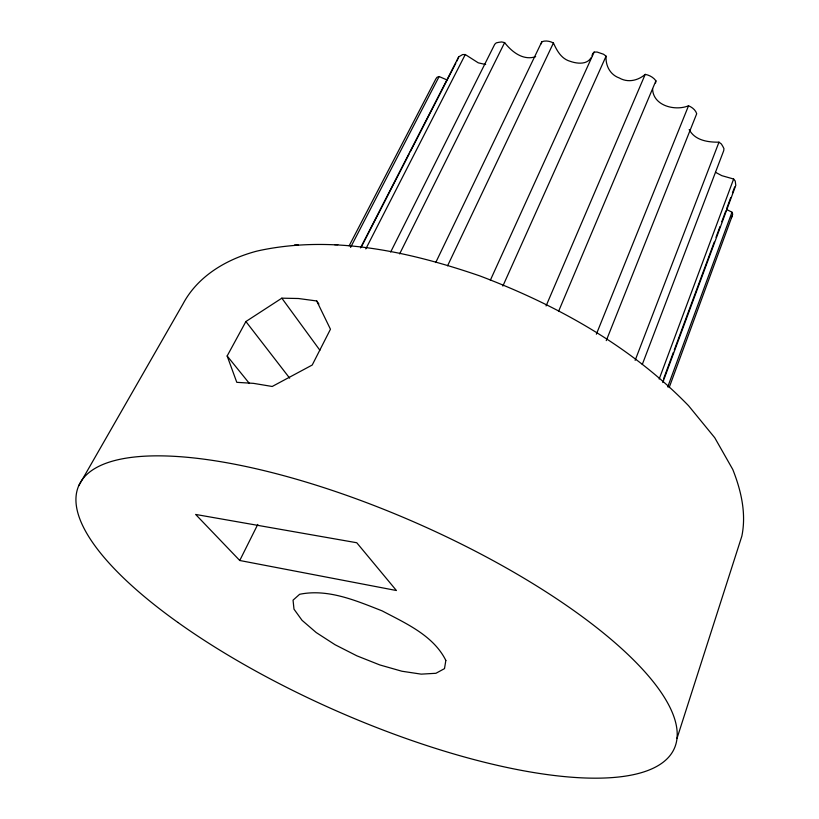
<?xml version="1.0" encoding="UTF-8"?>
<svg xmlns="http://www.w3.org/2000/svg" width="819" height="819" viewBox="0 0 819 819"><rect width="100%" height="100%" fill="white"/><g stroke="black" fill="none" stroke-linecap="round" stroke-linejoin="round"><path stroke-width="1.23" d="M652.6 88.718C652.866 105.764 675.112 111.333 688.533 105.784C692.055 107.217 695.628 109.971 696.703 113.749L606.255 340.632M655.579 82.985L655.917 80.825C653.47 77.365 649.344 75.113 645.218 74.375C638.144 80.508 628.05 83.036 619.297 77.979C609.899 74.642 605.446 65.377 606.07 56.173L603.562 54.249L597.071 52.037L594.154 52.099L592.608 53.706L592.045 55.784M541.277 43.827L541.83 41.759C545.526 40.244 549.979 41.165 553.439 42.977C556.91 50.635 561.291 58.855 570.249 61.333C576.934 63.708 586.895 64.896 591.083 57.729M669.164 387.582L732.135 216.042L732.698 214.189L731.981 212.213L726.832 209.592M676.985 738.441L741.84 536.179C746.488 513.574 741.154 490.53 732.77 469.461L714.741 437.725L688.554 405.712C630.794 346.181 556.807 305.016 479.75 275.88C409.92 251.904 334.152 235.002 260.544 250.297L256.552 251.198C226.709 259.121 197.778 275.983 182.934 304.054L78.737 485.759M485.677 64.527L478.255 62.828L465.274 54.535L462.622 54.566L458.722 56.859L456.941 61.005M667.731 386.926L731.981 212.213M662.776 382.524L735.79 185.36L735.227 181.03L733.629 179.023L721.856 175.675L715.673 172.389M659.182 379.054L733.629 179.023M663.605 378.747L673.382 352.375M674.262 349.979L714.229 242.117M716.011 237.315L720.003 226.535M721.785 221.734L725.777 210.954M726.668 208.558L730.661 197.768M732.442 192.977L734.663 186.978M642.28 364.486L723.73 150.635L723.945 148.587L722.767 146.273L721.355 143.97L718.98 142.178C707.964 142.301 694.942 140.489 689.178 129.586M635.134 360.37L718.98 142.178M596.365 334.193L688.533 105.784M558.507 311.486L655.917 80.825M546.078 305.927L645.218 74.375M502.856 286.056L606.07 56.173M490.366 280.17L594.154 52.099M731.326 217.813L732.135 216.042M447.573 265.806L553.439 42.977M435.739 262.541L541.83 41.759M399.641 253.9L504.627 42.619L501.668 41.943L498.904 42.301L496.273 42.864L494.727 44.298L390.663 252.037M239.752 560.493L195.639 514.445L356.756 542.741L396.416 590.519L239.752 560.493L257.77 524.426M365.806 248.915L465.274 54.535M360.493 247.922L458.722 56.859M361.189 247.297L409.07 154.146M410.237 151.873L455.773 63.278M349.14 245.843L435.892 78.839L437.059 77.242L439.127 76.546L447.287 80.057M350.583 247.41L439.127 76.546M316.718 300.972L330.456 329.238L312.223 365.028L272.205 386.476L253.542 383.364L236.793 382.33L227.15 355.978L245.905 321.529L281.838 298.177L298.392 298.505L316.718 300.972L318.908 304.074M535.657 56.685C523.167 60.882 511.803 51.853 504.627 42.619M334.664 244.707L337.827 244.676M294.553 244.942L298.259 244.912M227.15 355.978L249.406 383.476M245.905 321.529L289.66 378.163M281.838 298.177L319.891 350.256M445.843 660.421L444.502 668.621L435.923 673.29L421.201 674.139L401.894 671.232L379.801 664.936L356.879 655.835L335.053 644.727L316.206 632.544L302.047 620.321L293.99 609.162L293.048 600.163L299.621 594.297C328.009 588.451 356.163 600.716 382.115 610.861C405.661 623.32 433.333 635.37 445.843 660.421M177.877 622.42A325.481 102.078 23.8 0 0 671.304 753.808A325.481 102.078 23.8 0 0 280.528 474.815A325.481 102.078 23.8 0 0 177.877 622.42"/></g></svg>
